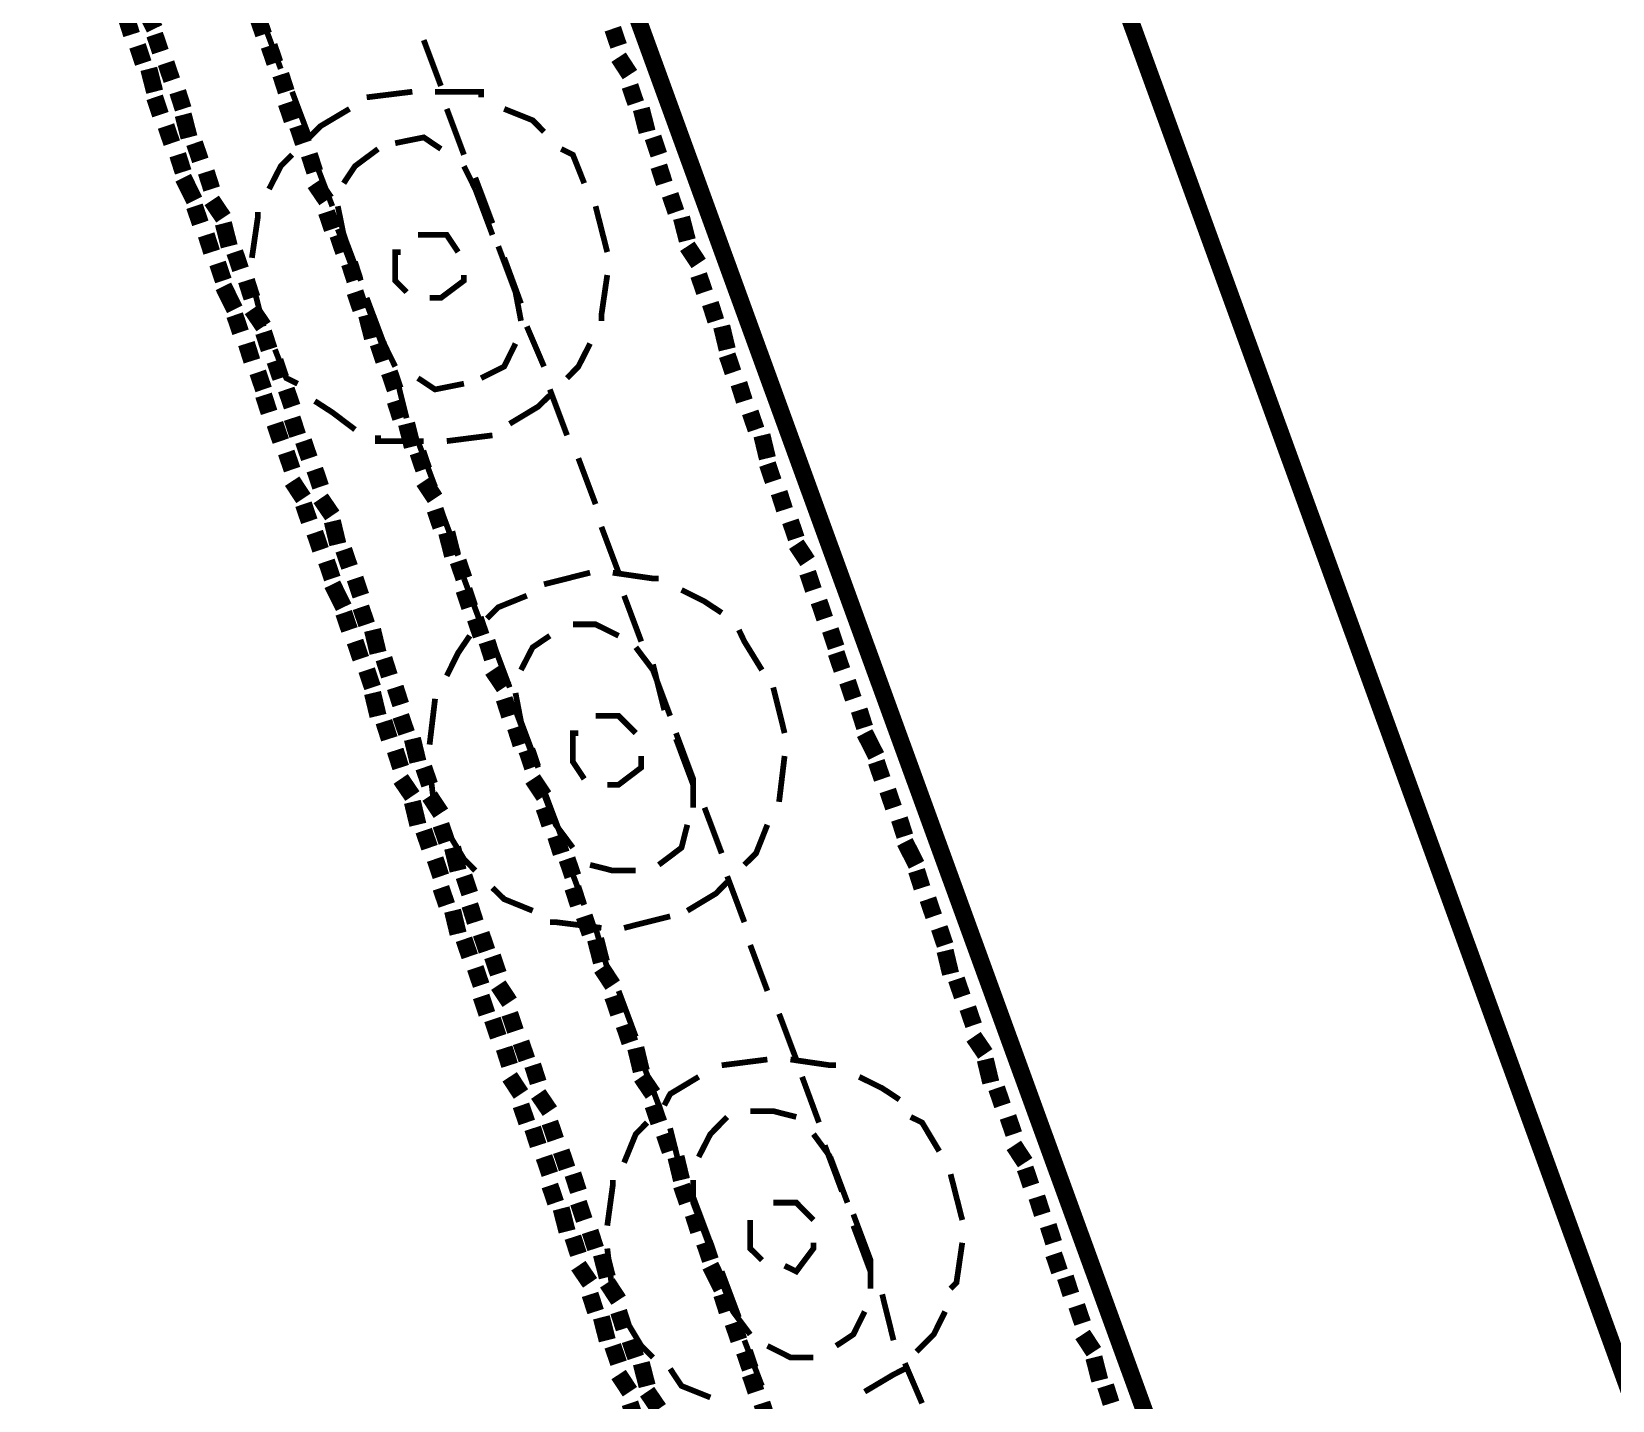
# Model space of a CAD drawing. Extents: x -2.4 to 13.4, y -16 to -5.
# Drawn here: x 1.9329 to 2.3928, y -9.2614 to -8.863 of the extents above; entities that cross this region are included whole.
import ezdxf

# ---------------------------------------------------------------- set-up
doc = ezdxf.new("R2010")
doc.units = 0
doc.header["$MEASUREMENT"] = 0

msp = doc.modelspace()

# ---------------------------------------------------------------- linework, layer by layer
at = {"color": 0}
for points, const_width in [([(3.74199, -12.95219), (1.65538, -7.21884)], 0.005), ([(3.59868, -12.95219), (1.52868, -7.26383)], 0.005), ([(1.96868, -8.86219), (1.96538, -8.85551)], 0.005), ([(1.96198, -8.86387), (1.96038, -8.85883)], 0.005), ([(2.00038, -8.86387), (1.99868, -8.85883)], 0.005), ([(1.97038, -8.86886), (1.96868, -8.86387)], 0.005), ([(2.00538, -8.87386), (2.00038, -8.86051)], 0.00167), ([(2.10368, -8.86718), (2.10198, -8.86219)], 0.005), ([(1.96538, -8.87218), (1.96368, -8.86718)], 0.005), ([(2.00368, -8.87218), (2.00198, -8.86718)], 0.005), ([(2.04698, -8.86549), (2.05198, -8.87884)], 0.00167), ([(2.10698, -8.87554), (2.10368, -8.87048)], 0.005), ([(1.96868, -8.88052), (1.96698, -8.87386)], 0.005), ([(1.97368, -8.87716), (1.97198, -8.87218)], 0.005), ([(2.00698, -8.88052), (2.00538, -8.87554)], 0.005), ([(2.10868, -8.88383), (2.10698, -8.87884)], 0.005), ([(1.97038, -8.8872), (1.96868, -8.88215)], 0.005), ([(1.97698, -8.88551), (1.97538, -8.88052)], 0.005), ([(2.00868, -8.88883), (2.00698, -8.88383)], 0.005), ([(2.01368, -8.89381), (2.00868, -8.88052)], 0.00167), ([(2.03038, -8.88215), (2.04368, -8.88052)], 0.00167), ([(2.03038, -8.88215), (2.04368, -8.88052)], 0.00167), ([(2.05028, -8.88052), (2.06368, -8.88052), (2.06368, -8.88215)], 0.00167), ([(2.05028, -8.88052), (2.06368, -8.88052), (2.06368, -8.88215)], 0.00167), ([(1.97868, -8.89381), (1.97698, -8.8872)], 0.005), ([(2.01368, -8.89381), (2.01698, -8.89051), (2.02538, -8.88551)], 0.00167), ([(2.01368, -8.89381), (2.01698, -8.89051), (2.02538, -8.88551)], 0.00167), ([(2.05368, -8.88551), (2.05868, -8.89886)], 0.00167), ([(2.07038, -8.88551), (2.07868, -8.88883), (2.08198, -8.89219)], 0.00167), ([(2.07038, -8.88551), (2.07868, -8.88883), (2.08198, -8.89219)], 0.00167), ([(2.11198, -8.89219), (2.11028, -8.88551)], 0.005), ([(1.97368, -8.89549), (1.97198, -8.89051)], 0.005), ([(2.01198, -8.89549), (2.01028, -8.89051)], 0.005), ([(1.98198, -8.9005), (1.98028, -8.89549)], 0.005), ([(2.03868, -8.89549), (2.04698, -8.89381), (2.05198, -8.89718)], 0.00167), ([(2.11538, -8.89886), (2.11368, -8.89381)], 0.005), ([(1.97698, -8.90386), (1.97538, -8.89886)], 0.005), ([(2.00198, -8.90884), (2.00538, -8.90218), (2.00868, -8.89886)], 0.00167), ([(2.00198, -8.90884), (2.00538, -8.90218), (2.00868, -8.89886)], 0.00167), ([(2.01528, -8.90386), (2.01368, -8.89886)], 0.005), ([(2.02038, -8.91384), (2.01528, -8.9005)], 0.00167), ([(2.02368, -8.90716), (2.02698, -8.90218), (2.03368, -8.89718)], 0.00167), ([(2.08698, -8.89718), (2.09038, -8.89886), (2.09368, -8.90716)], 0.00167), ([(2.08698, -8.89718), (2.09038, -8.89886), (2.09368, -8.90716)], 0.00167), ([(2.11698, -8.90716), (2.11538, -8.90218)], 0.005), ([(1.98028, -8.91215), (1.97698, -8.90554)], 0.005), ([(1.98528, -8.90884), (1.98368, -8.90386)], 0.005), ([(2.01868, -8.91215), (2.01528, -8.90716)], 0.005), ([(2.05868, -8.90218), (2.06198, -8.90884)], 0.00167), ([(2.06198, -8.90554), (2.06698, -8.91883)], 0.00167), ([(2.06198, -8.90884), (2.06698, -8.92219)], 0.00167), ([(2.12038, -8.91552), (2.11868, -8.91052)], 0.005), ([(1.98198, -8.91883), (1.98028, -8.91384)], 0.005), ([(1.98868, -8.9172), (1.98528, -8.91215)], 0.005), ([(2.02038, -8.92051), (2.01868, -8.91552)], 0.005), ([(2.02868, -8.93548), (2.02368, -8.92219), (2.02198, -8.91384)], 0.00167), ([(2.09698, -8.91384), (2.10038, -8.92718)], 0.00167), ([(2.09698, -8.91384), (2.10038, -8.92718)], 0.00167), ([(1.99038, -8.9255), (1.98868, -8.91883)], 0.005), ([(1.99698, -8.92887), (1.99868, -8.9172), (1.99868, -8.91552)], 0.00167), ([(1.99698, -8.92887), (1.99868, -8.9172), (1.99868, -8.91552)], 0.00167), ([(2.12368, -8.92381), (2.12198, -8.9172)], 0.005), ([(1.98528, -8.92718), (1.98368, -8.92219)], 0.005), ([(2.02368, -8.92718), (2.02198, -8.92219)], 0.005), ([(2.02698, -8.93386), (2.02198, -8.92051)], 0.00167), ([(2.04528, -8.92219), (2.05368, -8.92219), (2.05698, -8.92718)], 0.00167), ([(2.04528, -8.92219), (2.05368, -8.92219), (2.05698, -8.92718)], 0.00167), ([(2.12698, -8.93049), (2.12368, -8.9255)], 0.005), ([(1.99368, -8.93218), (1.99198, -8.92718)], 0.005), ([(2.04198, -8.93884), (2.03868, -8.93548), (2.03868, -8.92718), (2.04028, -8.92718)], 0.00167), ([(2.04198, -8.93884), (2.03868, -8.93548), (2.03868, -8.92718), (2.04028, -8.92718)], 0.00167), ([(2.06868, -8.9255), (2.07368, -8.93884), (2.07528, -8.9472)], 0.00167), ([(1.98868, -8.93548), (1.98698, -8.93049)], 0.005), ([(2.02698, -8.93548), (2.02538, -8.93049)], 0.005), ([(2.07038, -8.92887), (2.07528, -8.94216)], 0.00167), ([(2.12868, -8.93884), (2.12698, -8.93386)], 0.005), ([(1.99198, -8.94384), (1.98868, -8.93716)], 0.005), ([(1.99698, -8.94052), (1.99538, -8.93548)], 0.005), ([(2.00038, -8.94883), (1.99698, -8.93548)], 0.00167), ([(2.00038, -8.94883), (1.99698, -8.93548)], 0.00167), ([(2.02868, -8.94384), (2.02698, -8.93884)], 0.005), ([(2.05868, -8.93386), (2.05868, -8.93548), (2.05198, -8.94052), (2.04868, -8.94052)], 0.00167), ([(2.05868, -8.93386), (2.05868, -8.93548), (2.05198, -8.94052), (2.04868, -8.94052)], 0.00167), ([(2.10038, -8.93386), (2.09868, -8.94552), (2.09868, -8.9472)], 0.00167), ([(2.10038, -8.93386), (2.09868, -8.94552), (2.09868, -8.9472)], 0.00167), ([(2.00038, -8.94883), (1.99698, -8.94384)], 0.005), ([(2.03868, -8.9605), (2.03538, -8.95381), (2.03038, -8.94052)], 0.00167), ([(2.03538, -8.95551), (2.03038, -8.94216)], 0.00167), ([(2.13198, -8.9472), (2.13038, -8.94216)], 0.005), ([(1.99368, -8.95051), (1.99198, -8.94552)], 0.005), ([(2.03208, -8.95219), (2.03038, -8.94552)], 0.005), ([(2.13528, -8.95551), (2.13368, -8.94883)], 0.005), ([(2.00198, -8.95551), (2.00038, -8.95051)], 0.005), ([(2.07698, -8.94883), (2.08198, -8.9605)], 0.00167), ([(1.99698, -8.95887), (1.99538, -8.95381)], 0.005), ([(2.01028, -8.96548), (2.00698, -8.96386), (2.00368, -8.95551)], 0.00167), ([(2.01028, -8.96548), (2.00698, -8.96386), (2.00368, -8.95551)], 0.00167), ([(2.03538, -8.95887), (2.03368, -8.95381)], 0.005), ([(2.07368, -8.95381), (2.07038, -8.9605), (2.06368, -8.96386)], 0.00167), ([(2.09538, -8.95381), (2.09198, -8.9605), (2.08868, -8.96386)], 0.00167), ([(2.09538, -8.95381), (2.09198, -8.9605), (2.08868, -8.96386)], 0.00167), ([(2.13698, -8.96218), (2.13528, -8.95719)], 0.005), ([(2.00038, -8.96716), (1.99868, -8.96218)], 0.005), ([(2.00538, -8.96386), (2.00368, -8.95887)], 0.005), ([(2.03868, -8.96716), (2.03698, -8.96218)], 0.005), ([(2.00868, -8.97216), (2.00698, -8.96716)], 0.005), ([(2.04198, -8.97552), (2.03868, -8.96218)], 0.00167), ([(2.05868, -8.96548), (2.05028, -8.96716), (2.04528, -8.96386)], 0.00167), ([(2.14028, -8.97054), (2.13868, -8.96548)], 0.005), ([(2.00198, -8.97384), (2.00038, -8.96884)], 0.005), ([(2.04028, -8.97552), (2.03868, -8.97054)], 0.005), ([(2.08368, -8.96884), (2.08028, -8.97216), (2.07198, -8.97715)], 0.00167), ([(2.08368, -8.96884), (2.08028, -8.97216), (2.07198, -8.97715)], 0.00167), ([(2.08368, -8.96716), (2.08868, -8.98051)], 0.00167), ([(2.01028, -8.98051), (2.00868, -8.97552)], 0.005), ([(2.02698, -8.97883), (2.02038, -8.97384), (2.01528, -8.97054)], 0.00167), ([(2.02698, -8.97883), (2.02038, -8.97384), (2.01528, -8.97054)], 0.00167), ([(2.14368, -8.97883), (2.14198, -8.97384)], 0.005), ([(2.00538, -8.98219), (2.00368, -8.97715)], 0.005), ([(2.04368, -8.98383), (2.04198, -8.97715)], 0.005), ([(2.14698, -8.98719), (2.14538, -8.98051)], 0.005), ([(2.00868, -8.99049), (2.00698, -8.98551)], 0.005), ([(2.01368, -8.98719), (2.01198, -8.98219)], 0.005), ([(2.04698, -8.98219), (2.03368, -8.98219), (2.03368, -8.98051)], 0.00167), ([(2.04698, -8.98219), (2.03368, -8.98219), (2.03368, -8.98051)], 0.00167), ([(2.04698, -8.99049), (2.04528, -8.98551)], 0.005), ([(2.05028, -8.99548), (2.04528, -8.98219)], 0.00167), ([(2.06698, -8.98051), (2.05368, -8.98219)], 0.00167), ([(2.06698, -8.98051), (2.05368, -8.98219)], 0.00167), ([(2.09198, -8.98719), (2.09698, -9.00054)], 0.00167), ([(2.14868, -8.99386), (2.14698, -8.98887)], 0.005), ([(2.01198, -8.99886), (2.00868, -8.99386)], 0.005), ([(2.01698, -8.99548), (2.01528, -8.99049)], 0.005), ([(2.05028, -8.99886), (2.04698, -8.99386)], 0.005), ([(2.02038, -9.00384), (2.01698, -8.99886)], 0.005), ([(2.15198, -9.00216), (2.15038, -8.99718)], 0.005), ([(2.01368, -9.00552), (2.01198, -9.00054)], 0.005), ([(2.05198, -9.00715), (2.05028, -9.00216)], 0.005), ([(2.05698, -9.01551), (2.05198, -9.00216)], 0.00167), ([(2.02198, -9.0122), (2.02038, -9.00552)], 0.005), ([(2.15538, -9.01051), (2.15368, -9.00552)], 0.005), ([(2.01698, -9.01383), (2.01528, -9.00883)], 0.005), ([(2.05538, -9.01551), (2.05368, -9.00883)], 0.005), ([(2.09868, -9.00715), (2.10368, -9.02049)], 0.00167), ([(2.15868, -9.01719), (2.15538, -9.0122)], 0.005), ([(2.02038, -9.02218), (2.01868, -9.01719)], 0.005), ([(2.02538, -9.01881), (2.02368, -9.01383)], 0.005), ([(2.05868, -9.02218), (2.05698, -9.01719)], 0.005), ([(2.02868, -9.02718), (2.02698, -9.02218)], 0.005), ([(2.08198, -9.02386), (2.09538, -9.02049)], 0.00167), ([(2.08198, -9.02386), (2.09538, -9.02049)], 0.00167), ([(2.10198, -9.02049), (2.11368, -9.02218), (2.11538, -9.02218)], 0.00167), ([(2.10198, -9.02049), (2.11368, -9.02218), (2.11538, -9.02218)], 0.00167), ([(2.16038, -9.0255), (2.15868, -9.02049)], 0.005), ([(2.02368, -9.03054), (2.02038, -9.02386)], 0.005), ([(2.06038, -9.03054), (2.05868, -9.0255)], 0.005), ([(2.06368, -9.03552), (2.05868, -9.02218)], 0.00167), ([(2.03038, -9.03552), (2.02868, -9.03054)], 0.005), ([(2.06538, -9.03384), (2.06868, -9.03054), (2.07698, -9.02718)], 0.00167), ([(2.06538, -9.03384), (2.06868, -9.03054), (2.07698, -9.02718)], 0.00167), ([(2.10528, -9.02718), (2.11028, -9.04052)], 0.00167), ([(2.12198, -9.0255), (2.12868, -9.02886), (2.13368, -9.03216)], 0.00167), ([(2.12198, -9.0255), (2.12868, -9.02886), (2.13368, -9.03216)], 0.00167), ([(2.16368, -9.03384), (2.16198, -9.02886)], 0.005), ([(2.02538, -9.03715), (2.02368, -9.03216)], 0.005), ([(2.06368, -9.03884), (2.06198, -9.03384)], 0.005), ([(2.02868, -9.04551), (2.02698, -9.04052)], 0.005), ([(2.03368, -9.04383), (2.03208, -9.03715)], 0.005), ([(2.05368, -9.0505), (2.05698, -9.04383), (2.06038, -9.03884)], 0.00167), ([(2.05368, -9.0505), (2.05698, -9.04383), (2.06038, -9.03884)], 0.00167), ([(2.06698, -9.04551), (2.06538, -9.04052)], 0.005), ([(2.07528, -9.04881), (2.07868, -9.0422), (2.08368, -9.03884)], 0.00167), ([(2.09038, -9.03552), (2.09698, -9.03552), (2.10368, -9.03884)], 0.00167), ([(2.13868, -9.03715), (2.14028, -9.04052), (2.14538, -9.04881)], 0.00167), ([(2.13868, -9.03715), (2.14028, -9.04052), (2.14538, -9.04881)], 0.00167), ([(2.16698, -9.0422), (2.16528, -9.03715)], 0.005), ([(2.07198, -9.05387), (2.06698, -9.04052)], 0.00167), ([(2.10868, -9.0422), (2.11368, -9.04881)], 0.00167), ([(2.16868, -9.04881), (2.16698, -9.04383)], 0.005), ([(2.03208, -9.05387), (2.03038, -9.04881)], 0.005), ([(2.03698, -9.0505), (2.03538, -9.04551)], 0.005), ([(2.07038, -9.05387), (2.06698, -9.04881)], 0.005), ([(2.11368, -9.04719), (2.11698, -9.06048)], 0.00167), ([(2.04028, -9.05886), (2.03868, -9.05387)], 0.005), ([(2.11368, -9.04881), (2.11868, -9.06216)], 0.00167), ([(2.17198, -9.05718), (2.17028, -9.05218)], 0.005), ([(2.03368, -9.06216), (2.03208, -9.05549)], 0.005), ([(2.04868, -9.07052), (2.05028, -9.05718)], 0.00167), ([(2.04868, -9.07052), (2.05028, -9.05718)], 0.00167), ([(2.07198, -9.06216), (2.07038, -9.05718)], 0.005), ([(2.08028, -9.07719), (2.07528, -9.06384), (2.07368, -9.05549)], 0.00167), ([(2.14868, -9.05387), (2.15198, -9.06716)], 0.00167), ([(2.14868, -9.05387), (2.15198, -9.06716)], 0.00167), ([(2.03698, -9.06884), (2.03538, -9.06384)], 0.005), ([(2.04198, -9.06716), (2.04028, -9.06216)], 0.005), ([(2.07868, -9.07383), (2.07368, -9.06048)], 0.00167), ([(2.09698, -9.06216), (2.10368, -9.06216), (2.10868, -9.06716)], 0.00167), ([(2.09698, -9.06216), (2.10368, -9.06216), (2.10868, -9.06716)], 0.00167), ([(2.17528, -9.06552), (2.17368, -9.06048)], 0.005), ([(2.07528, -9.07052), (2.07368, -9.06552)], 0.005), ([(2.17868, -9.07383), (2.17528, -9.06716)], 0.005), ([(2.04028, -9.07719), (2.03868, -9.0722)], 0.005), ([(2.04528, -9.07551), (2.04368, -9.06884)], 0.005), ([(2.07868, -9.07719), (2.07698, -9.0722)], 0.005), ([(2.09368, -9.08051), (2.09038, -9.07551), (2.09038, -9.06716), (2.09198, -9.06716)], 0.00167), ([(2.09368, -9.08051), (2.09038, -9.07551), (2.09038, -9.06716), (2.09198, -9.06716)], 0.00167), ([(2.12038, -9.06716), (2.12538, -9.08051), (2.12538, -9.08886)], 0.00167), ([(2.12038, -9.06884), (2.12538, -9.08219)], 0.00167), ([(2.04868, -9.08219), (2.04698, -9.07719)], 0.005), ([(2.11028, -9.07383), (2.11028, -9.07719), (2.10368, -9.08219), (2.10038, -9.08219)], 0.00167), ([(2.11028, -9.07383), (2.11028, -9.07719), (2.10368, -9.08219), (2.10038, -9.08219)], 0.00167), ([(2.15198, -9.07383), (2.15038, -9.08718)], 0.00167), ([(2.15198, -9.07383), (2.15038, -9.08718)], 0.00167), ([(2.18038, -9.08051), (2.17868, -9.07551)], 0.005), ([(2.04368, -9.0855), (2.04028, -9.08051)], 0.005), ([(2.05028, -9.09048), (2.04868, -9.07719)], 0.00167), ([(2.05028, -9.09048), (2.04868, -9.07719)], 0.00167), ([(2.08198, -9.0855), (2.07868, -9.08051)], 0.005), ([(2.09038, -9.10052), (2.08538, -9.09384), (2.08028, -9.08051)], 0.00167), ([(2.05198, -9.09048), (2.04868, -9.0855)], 0.005), ([(2.08698, -9.09716), (2.08198, -9.08387)], 0.00167), ([(2.18368, -9.08886), (2.18198, -9.08387)], 0.005), ([(2.04528, -9.09384), (2.04368, -9.08718)], 0.005), ([(2.08368, -9.09384), (2.08198, -9.08886)], 0.005), ([(2.12868, -9.08886), (2.13368, -9.10215)], 0.00167), ([(2.04868, -9.10052), (2.04698, -9.09554)], 0.005), ([(2.05368, -9.09884), (2.05198, -9.09384)], 0.005), ([(2.12368, -9.09384), (2.12198, -9.10052), (2.11538, -9.10551)], 0.00167), ([(2.14698, -9.09384), (2.14368, -9.10215), (2.14028, -9.10551)], 0.00167), ([(2.14698, -9.09384), (2.14368, -9.10215), (2.14028, -9.10551)], 0.00167), ([(2.18698, -9.09716), (2.18538, -9.09216)], 0.005), ([(2.06198, -9.10719), (2.05868, -9.10383), (2.05368, -9.09554)], 0.00167), ([(2.06198, -9.10719), (2.05868, -9.10383), (2.05368, -9.09554)], 0.00167), ([(2.05698, -9.10719), (2.05538, -9.10052)], 0.005), ([(2.08698, -9.10215), (2.08538, -9.09716)], 0.005), ([(2.19038, -9.10551), (2.18698, -9.09884)], 0.005), ([(2.05198, -9.10883), (2.05028, -9.10383)], 0.005), ([(2.09038, -9.10883), (2.08868, -9.10383)], 0.005), ([(2.06038, -9.11387), (2.05868, -9.10883)], 0.005), ([(2.09368, -9.11718), (2.08868, -9.10383)], 0.00167), ([(2.10868, -9.10719), (2.10198, -9.10719), (2.09538, -9.10551)], 0.00167), ([(2.19198, -9.11219), (2.19038, -9.10719)], 0.005), ([(2.05368, -9.11718), (2.05198, -9.11219)], 0.005), ([(2.07868, -9.11886), (2.07038, -9.11549), (2.06698, -9.11219)], 0.00167), ([(2.07868, -9.11886), (2.07038, -9.11549), (2.06698, -9.11219)], 0.00167), ([(2.09198, -9.11718), (2.09038, -9.11219)], 0.005), ([(2.13528, -9.11051), (2.13198, -9.11387), (2.12368, -9.11886)], 0.00167), ([(2.13528, -9.11051), (2.13198, -9.11387), (2.12368, -9.11886)], 0.00167), ([(2.13528, -9.10883), (2.14028, -9.12218)], 0.00167), ([(2.05698, -9.12554), (2.05538, -9.11886)], 0.005), ([(2.06198, -9.12218), (2.06038, -9.11718)], 0.005), ([(2.19538, -9.12048), (2.19368, -9.11549)], 0.005), ([(2.09538, -9.12554), (2.09368, -9.12048)], 0.005), ([(2.11868, -9.12048), (2.10528, -9.12386)], 0.00167), ([(2.11868, -9.12048), (2.10528, -9.12386)], 0.00167), ([(2.06038, -9.13215), (2.05868, -9.12716)], 0.005), ([(2.06538, -9.13052), (2.06368, -9.12554)], 0.005), ([(2.09868, -9.12386), (2.08538, -9.12218), (2.08368, -9.12218)], 0.00167), ([(2.09868, -9.12386), (2.08538, -9.12218), (2.08368, -9.12218)], 0.00167), ([(2.09868, -9.13383), (2.09698, -9.12716)], 0.005), ([(2.10038, -9.13551), (2.09698, -9.12386)], 0.00167), ([(2.19868, -9.12884), (2.19698, -9.12386)], 0.005), ([(2.06868, -9.1372), (2.06698, -9.13215)], 0.005), ([(2.14198, -9.12884), (2.14698, -9.14219)], 0.00167), ([(2.20028, -9.1372), (2.19868, -9.13052)], 0.005), ([(2.06368, -9.14051), (2.06198, -9.13551)], 0.005), ([(2.10198, -9.14051), (2.09868, -9.13551)], 0.005), ([(2.07198, -9.14549), (2.06868, -9.14051)], 0.005), ([(2.20368, -9.14381), (2.20198, -9.13883)], 0.005), ([(2.06538, -9.14886), (2.06368, -9.14381)], 0.005), ([(2.10368, -9.14886), (2.10198, -9.14381)], 0.005), ([(2.10868, -9.15554), (2.10368, -9.14219)], 0.00167), ([(2.06868, -9.15554), (2.06698, -9.1505)], 0.005), ([(2.07368, -9.15386), (2.07198, -9.14886)], 0.005), ([(2.15038, -9.14886), (2.15538, -9.16215)], 0.00167), ([(2.20698, -9.15218), (2.20528, -9.14718)], 0.005), ([(2.10698, -9.15716), (2.10528, -9.15218)], 0.005), ([(2.21038, -9.16052), (2.20698, -9.15554)], 0.005), ([(2.07198, -9.16384), (2.07038, -9.15884)], 0.005), ([(2.07698, -9.16215), (2.07528, -9.15716)], 0.005), ([(2.11028, -9.16552), (2.10868, -9.15884)], 0.005), ([(2.08028, -9.16883), (2.07868, -9.16384)], 0.005), ([(2.11538, -9.1755), (2.11028, -9.16215)], 0.00167), ([(2.13368, -9.16384), (2.14698, -9.16215)], 0.00167), ([(2.13368, -9.16384), (2.14698, -9.16215)], 0.00167), ([(2.15368, -9.16215), (2.16528, -9.16384), (2.16698, -9.16384)], 0.00167), ([(2.15368, -9.16215), (2.16528, -9.16384), (2.16698, -9.16384)], 0.00167), ([(2.21198, -9.16883), (2.21038, -9.16215)], 0.005), ([(2.07528, -9.17219), (2.07198, -9.1672)], 0.005), ([(2.11368, -9.17219), (2.11028, -9.1672)], 0.005), ([(2.11698, -9.1755), (2.11868, -9.17219), (2.12698, -9.1672)], 0.00167), ([(2.11698, -9.1755), (2.11868, -9.17219), (2.12698, -9.1672)], 0.00167), ([(2.15708, -9.1672), (2.16198, -9.18049)], 0.00167), ([(2.17368, -9.1672), (2.18038, -9.17051), (2.18538, -9.17381)], 0.00167), ([(2.17368, -9.1672), (2.18038, -9.17051), (2.18538, -9.17381)], 0.00167), ([(2.08368, -9.17718), (2.08028, -9.17219)], 0.005), ([(2.21538, -9.1755), (2.21368, -9.17051)], 0.005), ([(2.07698, -9.18049), (2.07528, -9.1755)], 0.005), ([(2.11538, -9.18049), (2.11368, -9.1755)], 0.005), ([(2.08028, -9.18716), (2.07868, -9.18218)], 0.005), ([(2.08538, -9.18548), (2.08368, -9.18049)], 0.005), ([(2.10528, -9.19216), (2.10868, -9.18386), (2.11198, -9.18049)], 0.00167), ([(2.10528, -9.19216), (2.10868, -9.18386), (2.11198, -9.18049)], 0.00167), ([(2.12698, -9.19052), (2.13038, -9.18386), (2.13528, -9.17887)], 0.00167), ([(2.14198, -9.17718), (2.14868, -9.17718), (2.15538, -9.17887)], 0.00167), ([(2.18868, -9.17887), (2.19198, -9.18049), (2.19698, -9.18884)], 0.00167), ([(2.18868, -9.17887), (2.19198, -9.18049), (2.19698, -9.18884)], 0.00167), ([(2.21868, -9.18386), (2.21698, -9.17887)], 0.005), ([(2.11868, -9.18884), (2.11698, -9.18386)], 0.005), ([(2.12198, -9.19552), (2.11868, -9.18218)], 0.00167), ([(2.16038, -9.18386), (2.16528, -9.19052)], 0.00167), ([(2.22198, -9.19216), (2.21868, -9.18716)], 0.005), ([(2.08368, -9.19552), (2.08198, -9.19052)], 0.005), ([(2.08868, -9.19384), (2.08698, -9.18884)], 0.005), ([(2.12198, -9.1972), (2.12038, -9.19052)], 0.005), ([(2.16368, -9.18716), (2.16868, -9.20051)], 0.00167), ([(2.16528, -9.19052), (2.17028, -9.20381)], 0.00167), ([(2.09198, -9.20051), (2.09038, -9.19552)], 0.005), ([(2.20028, -9.19552), (2.20368, -9.20887)], 0.00167), ([(2.20028, -9.19552), (2.20368, -9.20887)], 0.00167), ([(2.22368, -9.19883), (2.22198, -9.19384)], 0.005), ([(2.08538, -9.20381), (2.08368, -9.19883)], 0.005), ([(2.10038, -9.2105), (2.10198, -9.19883), (2.10198, -9.1972)], 0.00167), ([(2.10038, -9.2105), (2.10198, -9.19883), (2.10198, -9.1972)], 0.00167), ([(2.12368, -9.20381), (2.12198, -9.19883)], 0.005), ([(2.13038, -9.21716), (2.12538, -9.20381), (2.12538, -9.1972)], 0.00167), ([(2.08868, -9.21218), (2.08698, -9.20551)], 0.005), ([(2.09368, -9.20887), (2.09198, -9.20381)], 0.005), ([(2.13038, -9.21548), (2.12538, -9.20219)], 0.00167), ([(2.14868, -9.20381), (2.15538, -9.20381), (2.16038, -9.20887)], 0.00167), ([(2.14868, -9.20381), (2.15538, -9.20381), (2.16038, -9.20887)], 0.00167), ([(2.22698, -9.20719), (2.22538, -9.20219)], 0.005), ([(2.12698, -9.21218), (2.12538, -9.20719)], 0.005), ([(2.14538, -9.22054), (2.14198, -9.21716), (2.14198, -9.20887)], 0.00167), ([(2.14538, -9.22054), (2.14198, -9.21716), (2.14198, -9.20887)], 0.00167), ([(2.17198, -9.20719), (2.17698, -9.22054), (2.17698, -9.22883)], 0.00167), ([(2.23028, -9.21548), (2.22868, -9.2105)], 0.005), ([(2.09198, -9.21884), (2.09038, -9.21386)], 0.005), ([(2.09698, -9.21716), (2.09538, -9.21218)], 0.005), ([(2.13038, -9.22054), (2.12868, -9.21548)], 0.005), ([(2.17198, -9.2105), (2.17698, -9.22384)], 0.00167), ([(2.10038, -9.22552), (2.09868, -9.21884)], 0.005), ([(2.10198, -9.23051), (2.10038, -9.21716)], 0.00167), ([(2.10198, -9.23051), (2.10038, -9.21716)], 0.00167), ([(2.16038, -9.21548), (2.16038, -9.21716), (2.15538, -9.22384), (2.15198, -9.22216)], 0.00167), ([(2.16038, -9.21548), (2.16038, -9.21716), (2.15538, -9.22384), (2.15198, -9.22216)], 0.00167), ([(2.20368, -9.21548), (2.20198, -9.22715), (2.20028, -9.22883)], 0.00167), ([(2.20368, -9.21548), (2.20198, -9.22715), (2.20028, -9.22883)], 0.00167), ([(2.23198, -9.22384), (2.23028, -9.21884)], 0.005), ([(2.09538, -9.22715), (2.09198, -9.22216)], 0.005), ([(2.13368, -9.22883), (2.13038, -9.22216)], 0.005), ([(2.14198, -9.24218), (2.13698, -9.23551), (2.13198, -9.22216)], 0.00167), ([(2.10368, -9.23219), (2.10038, -9.22715)], 0.005), ([(2.13868, -9.23719), (2.13368, -9.22384)], 0.00167), ([(2.23528, -9.23051), (2.23368, -9.22552)], 0.005), ([(2.09698, -9.23551), (2.09538, -9.23051)], 0.005), ([(2.13528, -9.23551), (2.13368, -9.23051)], 0.005), ([(2.18038, -9.23051), (2.18368, -9.24386)], 0.00167), ([(2.23868, -9.23887), (2.23698, -9.23383)], 0.005), ([(2.10038, -9.24386), (2.09868, -9.23719)], 0.005), ([(2.10528, -9.24049), (2.10368, -9.23551)], 0.005), ([(2.17528, -9.23551), (2.17198, -9.24218), (2.16698, -9.24548)], 0.00167), ([(2.19868, -9.23551), (2.19538, -9.24218), (2.19038, -9.24718)], 0.00167), ([(2.19868, -9.23551), (2.19538, -9.24218), (2.19038, -9.24718)], 0.00167), ([(2.11368, -9.24886), (2.11028, -9.24548), (2.10528, -9.23719)], 0.00167), ([(2.11368, -9.24886), (2.11028, -9.24548), (2.10528, -9.23719)], 0.00167), ([(2.13868, -9.24386), (2.13698, -9.23887)], 0.005), ([(2.24198, -9.24718), (2.23868, -9.24218)], 0.005), ([(2.10368, -9.25054), (2.10198, -9.24548)], 0.005), ([(2.10868, -9.24886), (2.10698, -9.24386)], 0.005), ([(2.14198, -9.25216), (2.14028, -9.24718)], 0.005), ([(2.14538, -9.25715), (2.14028, -9.24386)], 0.00167), ([(2.16038, -9.24886), (2.15368, -9.24886), (2.14698, -9.24548)], 0.00167), ([(2.11198, -9.25715), (2.11028, -9.25054)], 0.005), ([(2.18698, -9.25054), (2.19198, -9.2622)], 0.00167), ([(2.24368, -9.25552), (2.24198, -9.24886)], 0.005), ([(2.10698, -9.25883), (2.10368, -9.25384)], 0.005), ([(2.13038, -9.26051), (2.12198, -9.25715), (2.11868, -9.25216)], 0.00167), ([(2.13038, -9.26051), (2.12198, -9.25715), (2.11868, -9.25216)], 0.00167), ([(2.14368, -9.25883), (2.14198, -9.25384)], 0.005), ([(2.18698, -9.25216), (2.18368, -9.25384), (2.17528, -9.25883)], 0.00167), ([(2.18698, -9.25216), (2.18368, -9.25384), (2.17528, -9.25883)], 0.00167), ([(2.11538, -9.26383), (2.11198, -9.25883)], 0.005), ([(2.24698, -9.2622), (2.24538, -9.25715)], 0.005), ([(2.10868, -9.26719), (2.10698, -9.2622)], 0.005), ([(2.14698, -9.26719), (2.14538, -9.2622)], 0.005)]:
    msp.add_lwpolyline(points, dxfattribs=dict(at, const_width=const_width))
at = {"color": 0, "const_width": 0.00167}
for points in [[(2.03038, -8.88215), (2.03038, -8.88215)], [(2.03038, -8.88215), (2.03038, -8.88215)], [(2.04528, -8.92219), (2.04528, -8.92219)], [(2.04528, -8.92219), (2.04528, -8.92219)], [(2.08198, -9.02386), (2.08198, -9.02386)], [(2.08198, -9.02386), (2.08198, -9.02386)], [(2.09698, -9.06216), (2.09698, -9.06216)], [(2.09698, -9.06216), (2.09698, -9.06216)], [(2.13368, -9.16384), (2.13368, -9.16384)], [(2.13368, -9.16384), (2.13368, -9.16384)], [(2.14868, -9.20381), (2.14868, -9.20381)], [(2.14868, -9.20381), (2.14868, -9.20381)]]:
    msp.add_lwpolyline(points, close=True, dxfattribs=at)

doc.saveas('drawing.dxf')
